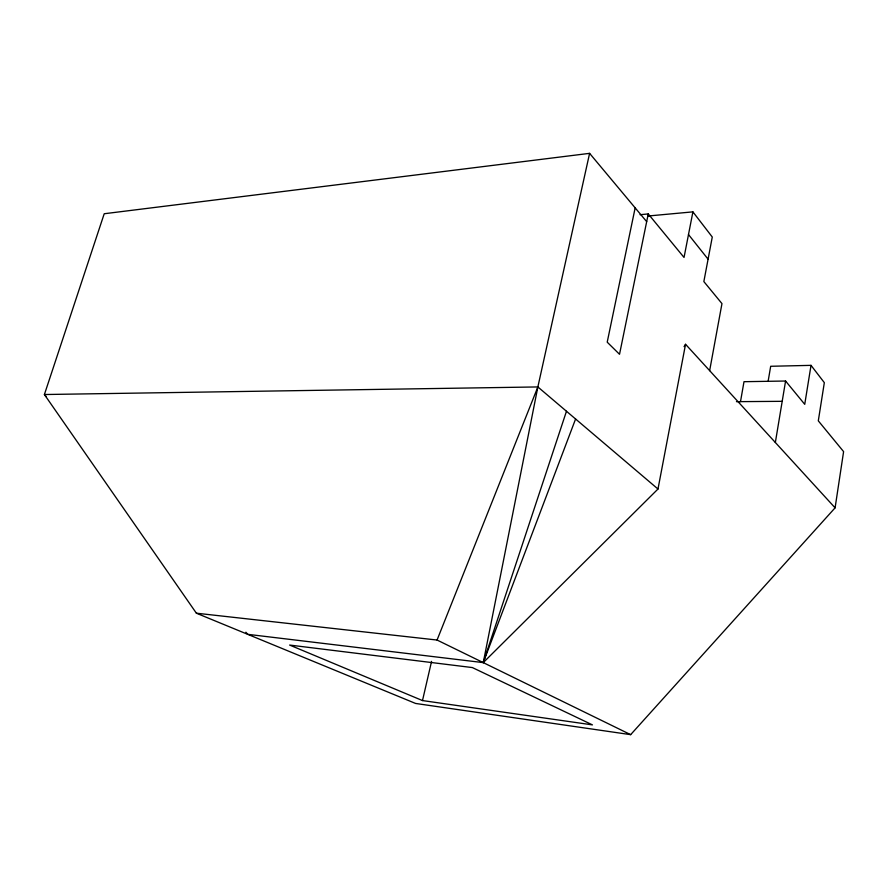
<?xml version="1.0" encoding="UTF-8"?>
<svg xmlns="http://www.w3.org/2000/svg" width="888" height="888" viewBox="0 0 888 888"><rect width="100%" height="100%" fill="white"/><g stroke="black" fill="none" stroke-linecap="round" stroke-linejoin="round"><path stroke-width="1.33" d="M646.686 221.656L589.599 153.347L104.218 213.742L44.4 394.527L196.381 613.197L415.595 703.451L630.658 734.654L835.097 507.836L843.6 451.615L818.303 420.845L824.33 382.65L811.022 365.356L770.684 366.278L768.209 380.808M811.022 365.356L804.739 404.329L785.58 381.019L744 381.696L740.503 401.642M775.346 442.49L785.58 381.019M709.645 370.629L721.966 303.607L703.851 281.574L712.276 237.029L692.906 211.866L648.085 216.006M245.898 632.212L247.697 634.321L483.261 662.615L657.986 489.022L685.547 344.278L835.097 507.836M692.906 211.866L684.038 257.453L648.262 213.93L640.037 214.707M575.591 418.992L483.261 662.615L537.862 386.935L589.599 153.347M648.262 213.93L619.524 354.29L607.214 342.169L635.109 208.092M422.499 700.565L289.632 645.054L472.383 667.576L592.44 724.885L422.499 700.565L431.557 661.394M483.261 662.615L566.477 411.255M196.381 613.197L437.063 640.037L537.862 386.935L657.986 489.022M684.06 346.62L685.547 344.278M537.862 386.935L44.4 394.527L46.187 396.647M736.463 401.665L782.195 401.321M437.063 640.037L630.658 734.654M688.489 234.543L708.08 259.185"/></g></svg>
